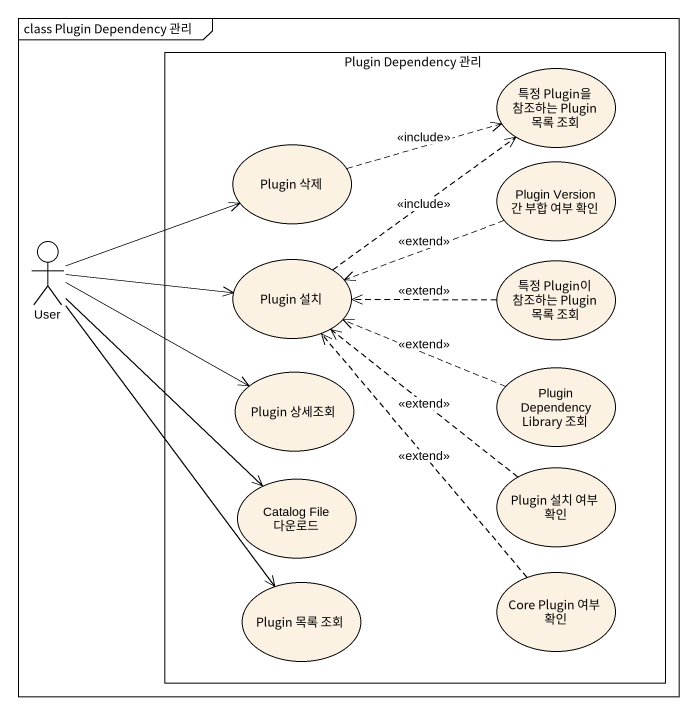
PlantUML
@startuml
mainframe class Plugin Dependency 관리
rectangle "Plugin Dependency 관리" as Plugin_Dependency_관리 {
  usecase "특정 Plugin을 참조하는 Plugin 목록 조회" as 특정_Plugin을_참조하는_Plugin_목록_조회
  usecase "Plugin 삭제" as Plugin_삭제
  usecase "Plugin Version 간 부합 여부 확인" as Plugin_Version_간_부합_여부_확인
  usecase "Plugin 설치" as Plugin_설치
  usecase "특정 Plugin이 참조하는 Plugin 목록 조회" as 특정_Plugin이_참조하는_Plugin_목록_조회
  usecase "Plugin 상세조회" as Plugin_상세조회
  usecase "Plugin Dependency Library 조회" as Plugin_Dependency_Library_조회
  usecase "Catalog File 다운로드" as Catalog_File_다운로드
  usecase "Plugin 설치 여부 확인" as Plugin_설치_여부_확인
  usecase "Core Plugin 여부 확인" as Core_Plugin_여부_확인
  usecase "Plugin 목록 조회" as Plugin_목록_조회
}
actor User
Plugin_삭제 .right.> 특정_Plugin을_참조하는_Plugin_목록_조회 : <<include>>
Plugin_Version_간_부합_여부_확인 .left.> Plugin_설치 : <<extend>>
User -right-> Plugin_삭제
User -right-> Plugin_설치
User -right-> Plugin_상세조회
User --> Catalog_File_다운로드
User --> Plugin_목록_조회
Plugin_설치 .up.> 특정_Plugin을_참조하는_Plugin_목록_조회 : <<include>>
특정_Plugin이_참조하는_Plugin_목록_조회 .left.> Plugin_설치 : <<extend>>
Plugin_Dependency_Library_조회 .left.> Plugin_설치 : <<extend>>
Plugin_설치_여부_확인 .up.> Plugin_설치 : <<extend>>
Core_Plugin_여부_확인 .up.> Plugin_설치 : <<extend>>
@enduml
